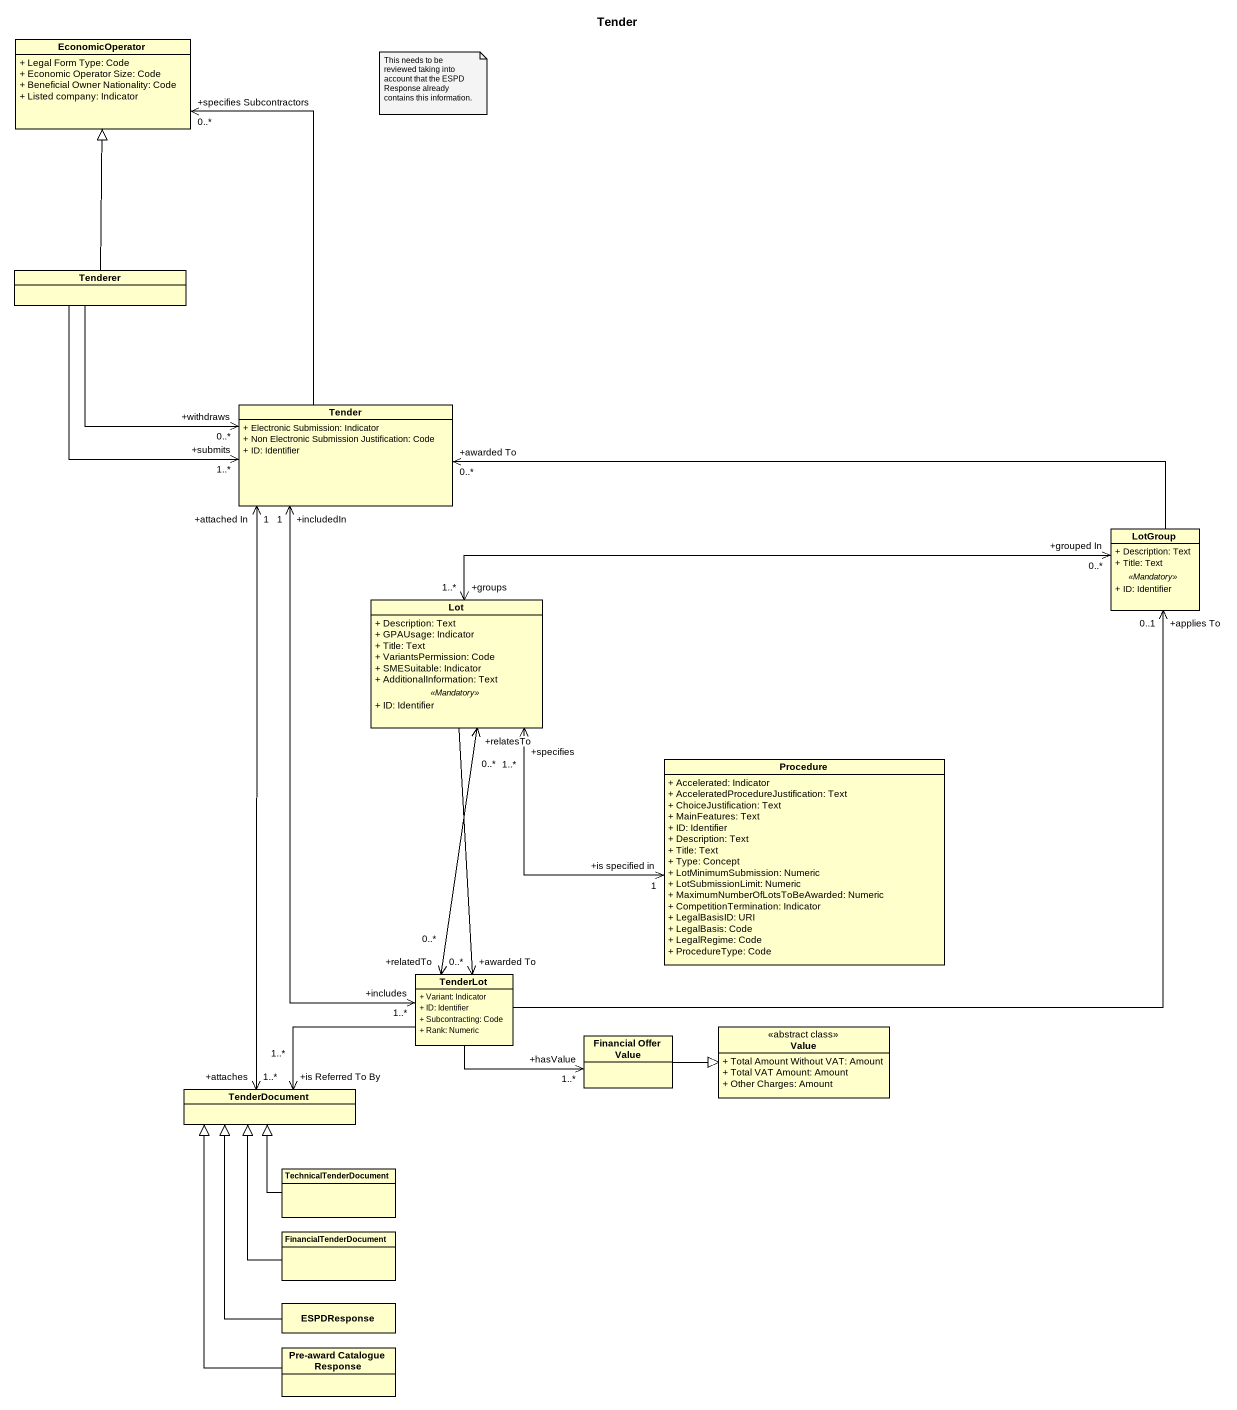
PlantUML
@startuml
title Tender
hide circle
hide empty members
skinparam classAttributeIconSize 0
class EconomicOperator {
  + Legal Form Type: Code
  + Economic Operator Size: Code
  + Beneficial Owner Nationality: Code
  + Listed company: Indicator
}
class Tenderer
class Tender {
  + Electronic Submission: Indicator
  + Non Electronic Submission Justification: Code
  + ID: Identifier
}
class LotGroup {
  + Description: Text
  + Title: Text
  .. <<Mandatory>> ..
  + ID: Identifier
}
class Lot {
  + Description: Text
  + GPAUsage: Indicator
  + Title: Text
  + VariantsPermission: Code
  + SMESuitable: Indicator
  + AdditionalInformation: Text
  .. <<Mandatory>> ..
  + ID: Identifier
}
class Procedure {
  + Accelerated: Indicator
  + AcceleratedProcedureJustification: Text
  + ChoiceJustification: Text
  + MainFeatures: Text
  + ID: Identifier
  + Description: Text
  + Title: Text
  + Type: Concept
  + LotMinimumSubmission: Numeric
  + LotSubmissionLimit: Numeric
  + MaximumNumberOfLotsToBeAwarded: Numeric
  + CompetitionTermination: Indicator
  + LegalBasisID: URI
  + LegalBasis: Code
  + LegalRegime: Code
  + ProcedureType: Code
}
class TenderLot {
  + Variant: Indicator
  + ID: Identifier
  + Subcontracting: Code
  + Rank: Numeric
}
class "Financial Offer Value" as Financial_Offer_Value
class Value <<abstract class>> {
  + Total Amount Without VAT: Amount
  + Total VAT Amount: Amount
  + Other Charges: Amount
}
class TenderDocument
class TechnicalTenderDocument
class FinancialTenderDocument
class ESPDResponse
class "Pre-award Catalogue Response" as Pre_award_Catalogue_Response
Tenderer -up-|> EconomicOperator
Tenderer --> "+withdraws\n0..*" Tender
Tenderer --> "+submits\n1..*" Tender
Tender -up-> "+specifies Subcontractors\n0..*" EconomicOperator
Tender "+includedIn\n1" <--> "+includes\n1..*" TenderLot
Tender "+attached In\n1" <--> "+attaches\n1..*" TenderDocument
LotGroup -left-> "+awarded To\n0..*" Tender
Lot "+groups\n1..*" <-right-> "+grouped In\n0..*" LotGroup
Lot --> "+awarded To\n0..*" TenderLot
Procedure "+is specified in\n1" <-left-> "+specifies\n1..*" Lot
TenderLot -up-> "+applies To\n0..1" LotGroup
TenderLot "+relatedTo\n0..*" <-up-> "+relatesTo\n0..*" Lot
TenderLot -right-> "+hasValue\n1..*" Financial_Offer_Value
Financial_Offer_Value -right-|> Value
TenderDocument "+is Referred To By\n1..*" <-right- TenderLot
TechnicalTenderDocument -up-|> TenderDocument
FinancialTenderDocument -up-|> TenderDocument
ESPDResponse -up-|> TenderDocument
Pre_award_Catalogue_Response -up-|> TenderDocument
note as N1
  This needs to be reviewed taking into account that the ESPD Response already contains this information.
end note
@enduml
